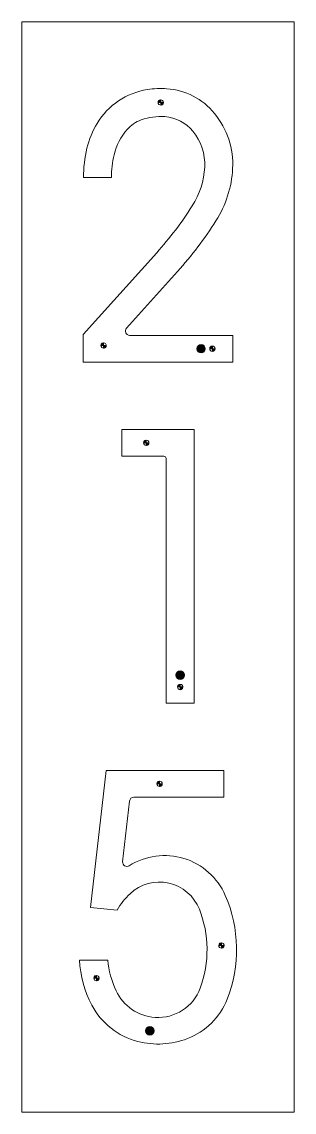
# Model space of a CAD drawing. Header units: millimetres. Extents: x 0 to 120, y -480 to 0.
import ezdxf

# ---------------------------------------------------------------- set-up
doc = ezdxf.new("R2010")
doc.units = ezdxf.units.MM
doc.header["$MEASUREMENT"] = 0
doc.layers.add('Layer 1', color=7, linetype='Continuous', lineweight=0)

# ---------------------------------------------------------------- blocks, each defined once
blk = doc.blocks.new('Block_2')
at = {"layer": 'Layer 1', "true_color": 0xed1c24, "transparency": 33554687}
h = blk.add_hatch(color=240, dxfattribs=at)
edge = h.paths.add_edge_path()
edge.add_spline(control_points=[(68.6, -292.82), (68.62, -291.78), (69.78, -291.57), (69.78, -291.69), (69.78, -291.69), (69.78, -292.82), (69.78, -292.82), (69.78, -292.82), (68.6, -292.82), (68.6, -292.82)], knot_values=[0, 0, 0, 0, 1, 1, 1, 2, 2, 2, 3, 3, 3, 3], degree=3, periodic=0)
h = blk.add_hatch(color=240, dxfattribs=at)
edge = h.paths.add_edge_path()
edge.add_spline(control_points=[(69.78, -293.96), (69.78, -293.96), (69.78, -292.83), (69.78, -292.83), (69.78, -292.83), (70.96, -292.83), (70.96, -292.83), (70.94, -293.88), (69.78, -294.09), (69.78, -293.96)], knot_values=[0, 0, 0, 0, 1, 1, 1, 2, 2, 2, 3, 3, 3, 3], degree=3, periodic=0)
edge.add_line((69.78, -293.96), (69.78, -293.96))
at = {"layer": 'Layer 1', "color": 240, "lineweight": 18, "true_color": 0xed1c24}
for p, q in [((69.78, -294), (69.78, -291.65)), ((70.95, -292.82), (68.6, -292.82))]:
    blk.add_line(p, q, dxfattribs=at)
at = {"layer": 'Layer 1', "color": 18, "lineweight": 15, "true_color": 0x000000}
for points in [[(69.78, -291.65)], [(68.6, -292.82)], [(69.78, -294)]]:
    blk.add_lwpolyline(points, dxfattribs=at)
at = {"layer": 'Layer 1', "color": 18, "lineweight": 9, "true_color": 0x000000}
for points in [[(69.78, -291.65)], [(69.78, -291.65)], [(68.6, -292.82)], [(69.78, -294)], [(69.78, -294)], [(70.96, -292.82)]]:
    blk.add_lwpolyline(points, dxfattribs=at)
at = {"layer": 'Layer 1', "color": 240, "lineweight": 18, "true_color": 0xed1c24}
for points, knots in [([(69.78, -294), (70.43, -294), (70.95, -293.47), (70.95, -292.82), (70.95, -292.82), (70.95, -292.82), (70.95, -292.82), (70.95, -292.37), (70.7, -291.93), (70.28, -291.75), (69.42, -291.39), (68.6, -292.01), (68.6, -292.82), (68.6, -293.47), (69.13, -294), (69.78, -294)], [0, 0, 0, 0, 1, 1, 1, 2, 2, 2, 3, 3, 3, 4, 4, 4, 5, 5, 5, 5]), ([(68.6, -292.82), (68.62, -291.78), (69.78, -291.57), (69.78, -291.69), (69.78, -291.69), (69.78, -292.82), (69.78, -292.82), (69.78, -292.82), (68.6, -292.82), (68.6, -292.82)], [0, 0, 0, 0, 1, 1, 1, 2, 2, 2, 3, 3, 3, 3]), ([(69.78, -293.96), (69.78, -293.96), (69.78, -292.83), (69.78, -292.83), (69.78, -292.83), (70.96, -292.83), (70.96, -292.83), (70.94, -293.88), (69.78, -294.09), (69.78, -293.96)], [0, 0, 0, 0, 1, 1, 1, 2, 2, 2, 3, 3, 3, 3])]:
    blk.add_open_spline(points, degree=3, knots=knots, dxfattribs=at)
at = {"layer": 'Layer 1', "color": 18, "lineweight": 15, "true_color": 0x000000}
blk.add_open_spline([(70.95, -292.82), (70.95, -292.17), (70.43, -291.65), (69.78, -291.65), (69.13, -291.65), (68.6, -292.17), (68.6, -292.82), (68.6, -293.47), (69.13, -294), (69.78, -294), (70.43, -294), (70.95, -293.47), (70.95, -292.82), (70.95, -292.82), (70.95, -292.82), (70.95, -292.82)], degree=3, knots=[0, 0, 0, 0, 1, 1, 1, 2, 2, 2, 3, 3, 3, 4, 4, 4, 5, 5, 5, 5], dxfattribs=at)
blk.add_open_spline([(70.96, -292.82), (70.96, -292.82), (70.96, -292.82), (70.96, -292.82)], degree=3, dxfattribs=at)
blk = doc.blocks.new('Block_3')
at = {"layer": 'Layer 1', "true_color": 0x2e3192, "transparency": 33554687}
h = blk.add_hatch(color=177, dxfattribs=at)
h.dxf.hatch_style = 2
edge = h.paths.add_edge_path()
edge.add_spline(control_points=[(71.67, -287.65), (71.67, -286.61), (70.82, -285.77), (69.78, -285.77), (68.74, -285.77), (67.9, -286.61), (67.9, -287.65), (67.9, -288.69), (68.74, -289.53), (69.78, -289.53), (70.82, -289.53), (71.67, -288.69), (71.67, -287.65)], knot_values=[0, 0, 0, 0, 1, 1, 1, 2, 2, 2, 3, 3, 3, 4, 4, 4, 4], degree=3, periodic=0)
at = {"layer": 'Layer 1', "color": 18, "lineweight": 9, "true_color": 0x000000}
blk.add_circle((69.78, -287.65), 0.214, dxfattribs=at)
blk.add_open_spline([(71.67, -287.65), (71.67, -286.61), (70.82, -285.77), (69.78, -285.77), (68.74, -285.77), (67.9, -286.61), (67.9, -287.65), (67.9, -288.69), (68.74, -289.53), (69.78, -289.53), (70.82, -289.53), (71.67, -288.69), (71.67, -287.65)], degree=3, knots=[0, 0, 0, 0, 1, 1, 1, 2, 2, 2, 3, 3, 3, 4, 4, 4, 4], dxfattribs=at)
blk = doc.blocks.new('Block_4')
at = {"layer": 'Layer 1', "true_color": 0xed1c24, "transparency": 33554687}
h = blk.add_hatch(color=240, dxfattribs=at)
edge = h.paths.add_edge_path()
edge.add_spline(control_points=[(53.64, -185.36), (53.66, -184.31), (54.81, -184.1), (54.81, -184.22), (54.81, -184.22), (54.81, -185.36), (54.81, -185.36), (54.81, -185.36), (53.64, -185.36), (53.64, -185.36)], knot_values=[0, 0, 0, 0, 1, 1, 1, 2, 2, 2, 3, 3, 3, 3], degree=3, periodic=0)
h = blk.add_hatch(color=240, dxfattribs=at)
edge = h.paths.add_edge_path()
edge.add_spline(control_points=[(54.82, -186.49), (54.82, -186.49), (54.82, -185.36), (54.82, -185.36), (54.82, -185.36), (55.99, -185.36), (55.99, -185.36), (55.97, -186.41), (54.82, -186.62), (54.82, -186.49)], knot_values=[0, 0, 0, 0, 1, 1, 1, 2, 2, 2, 3, 3, 3, 3], degree=3, periodic=0)
edge.add_line((54.82, -186.49), (54.82, -186.49))
at = {"layer": 'Layer 1', "color": 240, "lineweight": 18, "true_color": 0xed1c24}
for p, q in [((55.99, -185.36), (53.64, -185.36)), ((54.81, -186.53), (54.81, -184.18))]:
    blk.add_line(p, q, dxfattribs=at)
at = {"layer": 'Layer 1', "color": 18, "lineweight": 15, "true_color": 0x000000}
for points in [[(53.64, -185.36)], [(54.82, -184.18)], [(54.82, -186.53)]]:
    blk.add_lwpolyline(points, dxfattribs=at)
at = {"layer": 'Layer 1', "color": 18, "lineweight": 9, "true_color": 0x000000}
for points in [[(53.64, -185.36)], [(54.82, -184.18)], [(54.82, -184.18)], [(54.82, -186.53)], [(54.82, -186.53)], [(55.99, -185.36)]]:
    blk.add_lwpolyline(points, dxfattribs=at)
at = {"layer": 'Layer 1', "color": 240, "lineweight": 18, "true_color": 0xed1c24}
for points, knots in [([(54.81, -186.53), (55.46, -186.53), (55.99, -186.01), (55.99, -185.36), (55.99, -185.36), (55.99, -185.35), (55.99, -185.35), (55.99, -184.9), (55.74, -184.46), (55.32, -184.29), (54.46, -183.92), (53.64, -184.54), (53.64, -185.36), (53.64, -186.01), (54.16, -186.53), (54.81, -186.53)], [0, 0, 0, 0, 1, 1, 1, 2, 2, 2, 3, 3, 3, 4, 4, 4, 5, 5, 5, 5]), ([(53.64, -185.36), (53.66, -184.31), (54.81, -184.1), (54.81, -184.22), (54.81, -184.22), (54.81, -185.36), (54.81, -185.36), (54.81, -185.36), (53.64, -185.36), (53.64, -185.36)], [0, 0, 0, 0, 1, 1, 1, 2, 2, 2, 3, 3, 3, 3]), ([(54.82, -186.49), (54.82, -186.49), (54.82, -185.36), (54.82, -185.36), (54.82, -185.36), (55.99, -185.36), (55.99, -185.36), (55.97, -186.41), (54.82, -186.62), (54.82, -186.49)], [0, 0, 0, 0, 1, 1, 1, 2, 2, 2, 3, 3, 3, 3])]:
    blk.add_open_spline(points, degree=3, knots=knots, dxfattribs=at)
at = {"layer": 'Layer 1', "color": 18, "lineweight": 15, "true_color": 0x000000}
blk.add_open_spline([(55.99, -185.36), (55.99, -184.71), (55.47, -184.18), (54.82, -184.18), (54.17, -184.18), (53.64, -184.71), (53.64, -185.36), (53.64, -186.01), (54.17, -186.53), (54.82, -186.53), (55.47, -186.53), (55.99, -186.01), (55.99, -185.36), (55.99, -185.36), (55.99, -185.36), (55.99, -185.36)], degree=3, knots=[0, 0, 0, 0, 1, 1, 1, 2, 2, 2, 3, 3, 3, 4, 4, 4, 5, 5, 5, 5], dxfattribs=at)
blk.add_open_spline([(55.99, -185.36), (55.99, -185.36), (55.99, -185.36), (55.99, -185.36)], degree=3, dxfattribs=at)
blk = doc.blocks.new('Block_1')
at = {"layer": 'Layer 1', "color": 18, "lineweight": 18, "true_color": 0x000000}
blk.add_open_spline([(63.57, -299.88), (63.57, -299.88), (63.57, -192.17), (63.57, -192.17), (63.57, -191.92), (63.48, -191.68), (63.3, -191.5), (63.12, -191.33), (62.88, -191.23), (62.63, -191.23), (62.63, -191.23), (44.01, -191.23), (44.01, -191.23), (44.01, -191.23), (44.01, -179.47), (44.01, -179.47), (44.01, -179.47), (75.99, -179.47), (75.99, -179.47), (75.99, -179.47), (75.99, -299.88), (75.99, -299.88), (75.99, -299.88), (63.57, -299.88), (63.57, -299.88)], degree=3, knots=[0, 0, 0, 0, 1, 1, 1, 2, 2, 2, 3, 3, 3, 4, 4, 4, 5, 5, 5, 6, 6, 6, 7, 7, 7, 8, 8, 8, 8], dxfattribs=at)
at = {"layer": 'Layer 1'}
for name in ['Block_4', 'Block_3', 'Block_2']:
    blk.add_blockref(name, (0, 0), dxfattribs=at)
blk = doc.blocks.new('Block_6')
at = {"layer": 'Layer 1', "true_color": 0x2e3192, "transparency": 33554687}
h = blk.add_hatch(color=177, dxfattribs=at)
h.dxf.hatch_style = 2
edge = h.paths.add_edge_path()
edge.add_spline(control_points=[(58.31, -444.14), (58.31, -443.1), (57.46, -442.26), (56.43, -442.26), (55.39, -442.26), (54.54, -443.1), (54.54, -444.14), (54.54, -445.18), (55.39, -446.02), (56.43, -446.02), (57.46, -446.02), (58.31, -445.18), (58.31, -444.14)], knot_values=[0, 0, 0, 0, 1, 1, 1, 2, 2, 2, 3, 3, 3, 4, 4, 4, 4], degree=3, periodic=0)
at = {"layer": 'Layer 1', "color": 18, "lineweight": 9, "true_color": 0x000000}
blk.add_circle((56.43, -444.14), 0.214, dxfattribs=at)
blk.add_open_spline([(58.31, -444.14), (58.31, -443.1), (57.46, -442.26), (56.43, -442.26), (55.39, -442.26), (54.54, -443.1), (54.54, -444.14), (54.54, -445.18), (55.39, -446.02), (56.43, -446.02), (57.46, -446.02), (58.31, -445.18), (58.31, -444.14)], degree=3, knots=[0, 0, 0, 0, 1, 1, 1, 2, 2, 2, 3, 3, 3, 4, 4, 4, 4], dxfattribs=at)
blk = doc.blocks.new('Block_7')
at = {"layer": 'Layer 1', "true_color": 0xed1c24, "transparency": 33554687}
h = blk.add_hatch(color=240, dxfattribs=at)
edge = h.paths.add_edge_path()
edge.add_spline(control_points=[(86.77, -406.62), (86.8, -405.57), (87.95, -405.36), (87.95, -405.49), (87.95, -405.49), (87.95, -406.62), (87.95, -406.62), (87.95, -406.62), (86.77, -406.62), (86.77, -406.62)], knot_values=[0, 0, 0, 0, 1, 1, 1, 2, 2, 2, 3, 3, 3, 3], degree=3, periodic=0)
h = blk.add_hatch(color=240, dxfattribs=at)
edge = h.paths.add_edge_path()
edge.add_spline(control_points=[(87.95, -407.76), (87.95, -407.76), (87.95, -406.62), (87.95, -406.62), (87.95, -406.62), (89.13, -406.62), (89.13, -406.62), (89.11, -407.67), (87.95, -407.88), (87.95, -407.76)], knot_values=[0, 0, 0, 0, 1, 1, 1, 2, 2, 2, 3, 3, 3, 3], degree=3, periodic=0)
edge.add_line((87.95, -407.76), (87.95, -407.76))
at = {"layer": 'Layer 1', "color": 240, "lineweight": 18, "true_color": 0xed1c24}
for p, q in [((89.13, -406.62), (86.77, -406.62)), ((87.95, -407.79), (87.95, -405.44))]:
    blk.add_line(p, q, dxfattribs=at)
at = {"layer": 'Layer 1', "color": 18, "lineweight": 15, "true_color": 0x000000}
for points in [[(86.78, -406.62)], [(87.95, -405.44)], [(87.95, -407.79)]]:
    blk.add_lwpolyline(points, dxfattribs=at)
at = {"layer": 'Layer 1', "color": 18, "lineweight": 9, "true_color": 0x000000}
for points in [[(86.78, -406.62)], [(87.95, -405.44)], [(87.95, -405.44)], [(87.95, -407.79)], [(87.95, -407.79)], [(89.13, -406.62)]]:
    blk.add_lwpolyline(points, dxfattribs=at)
at = {"layer": 'Layer 1', "color": 240, "lineweight": 18, "true_color": 0xed1c24}
for points, knots in [([(87.95, -407.79), (88.6, -407.79), (89.13, -407.27), (89.13, -406.62), (89.13, -406.62), (89.13, -406.62), (89.13, -406.62), (89.13, -406.16), (88.88, -405.73), (88.46, -405.55), (87.6, -405.19), (86.77, -405.81), (86.77, -406.62), (86.77, -407.27), (87.3, -407.79), (87.95, -407.79)], [0, 0, 0, 0, 1, 1, 1, 2, 2, 2, 3, 3, 3, 4, 4, 4, 5, 5, 5, 5]), ([(86.77, -406.62), (86.8, -405.57), (87.95, -405.36), (87.95, -405.49), (87.95, -405.49), (87.95, -406.62), (87.95, -406.62), (87.95, -406.62), (86.77, -406.62), (86.77, -406.62)], [0, 0, 0, 0, 1, 1, 1, 2, 2, 2, 3, 3, 3, 3]), ([(87.95, -407.76), (87.95, -407.76), (87.95, -406.62), (87.95, -406.62), (87.95, -406.62), (89.13, -406.62), (89.13, -406.62), (89.11, -407.67), (87.95, -407.88), (87.95, -407.76)], [0, 0, 0, 0, 1, 1, 1, 2, 2, 2, 3, 3, 3, 3])]:
    blk.add_open_spline(points, degree=3, knots=knots, dxfattribs=at)
at = {"layer": 'Layer 1', "color": 18, "lineweight": 15, "true_color": 0x000000}
blk.add_open_spline([(89.13, -406.62), (89.13, -405.97), (88.6, -405.44), (87.95, -405.44), (87.3, -405.44), (86.78, -405.97), (86.78, -406.62), (86.78, -407.27), (87.3, -407.79), (87.95, -407.79), (88.6, -407.79), (89.13, -407.27), (89.13, -406.62), (89.13, -406.62), (89.13, -406.62), (89.13, -406.62)], degree=3, knots=[0, 0, 0, 0, 1, 1, 1, 2, 2, 2, 3, 3, 3, 4, 4, 4, 5, 5, 5, 5], dxfattribs=at)
blk.add_open_spline([(89.13, -406.62), (89.13, -406.62), (89.13, -406.62), (89.13, -406.62)], degree=3, dxfattribs=at)
blk = doc.blocks.new('Block_8')
at = {"layer": 'Layer 1', "true_color": 0xed1c24, "transparency": 33554687}
h = blk.add_hatch(color=240, dxfattribs=at)
edge = h.paths.add_edge_path()
edge.add_spline(control_points=[(31.73, -421), (31.75, -419.96), (32.9, -419.75), (32.9, -419.87), (32.9, -419.87), (32.9, -421), (32.9, -421), (32.9, -421), (31.73, -421), (31.73, -421)], knot_values=[0, 0, 0, 0, 1, 1, 1, 2, 2, 2, 3, 3, 3, 3], degree=3, periodic=0)
h = blk.add_hatch(color=240, dxfattribs=at)
edge = h.paths.add_edge_path()
edge.add_spline(control_points=[(32.91, -422.14), (32.91, -422.14), (32.91, -421.01), (32.91, -421.01), (32.91, -421.01), (34.08, -421.01), (34.08, -421.01), (34.06, -422.05), (32.91, -422.26), (32.91, -422.14)], knot_values=[0, 0, 0, 0, 1, 1, 1, 2, 2, 2, 3, 3, 3, 3], degree=3, periodic=0)
edge.add_line((32.91, -422.14), (32.91, -422.14))
at = {"layer": 'Layer 1', "color": 240, "lineweight": 18, "true_color": 0xed1c24}
for p, q in [((34.08, -421), (31.73, -421)), ((32.9, -422.18), (32.9, -419.83))]:
    blk.add_line(p, q, dxfattribs=at)
at = {"layer": 'Layer 1', "color": 18, "lineweight": 15, "true_color": 0x000000}
for points in [[(31.73, -421)], [(32.91, -419.83)], [(32.91, -422.18)]]:
    blk.add_lwpolyline(points, dxfattribs=at)
at = {"layer": 'Layer 1', "color": 18, "lineweight": 9, "true_color": 0x000000}
for points in [[(31.73, -421)], [(32.9, -419.83)], [(32.9, -422.18)], [(32.91, -419.83)], [(32.91, -422.18)], [(34.08, -421)]]:
    blk.add_lwpolyline(points, dxfattribs=at)
at = {"layer": 'Layer 1', "color": 240, "lineweight": 18, "true_color": 0xed1c24}
for points, knots in [([(32.9, -422.18), (33.55, -422.18), (34.08, -421.65), (34.08, -421), (34.08, -421), (34.08, -421), (34.08, -421), (34.08, -420.54), (33.83, -420.11), (33.41, -419.93), (32.55, -419.57), (31.73, -420.19), (31.73, -421), (31.73, -421.65), (32.25, -422.18), (32.9, -422.18)], [0, 0, 0, 0, 1, 1, 1, 2, 2, 2, 3, 3, 3, 4, 4, 4, 5, 5, 5, 5]), ([(31.73, -421), (31.75, -419.96), (32.9, -419.75), (32.9, -419.87), (32.9, -419.87), (32.9, -421), (32.9, -421), (32.9, -421), (31.73, -421), (31.73, -421)], [0, 0, 0, 0, 1, 1, 1, 2, 2, 2, 3, 3, 3, 3]), ([(32.91, -422.14), (32.91, -422.14), (32.91, -421.01), (32.91, -421.01), (32.91, -421.01), (34.08, -421.01), (34.08, -421.01), (34.06, -422.05), (32.91, -422.26), (32.91, -422.14)], [0, 0, 0, 0, 1, 1, 1, 2, 2, 2, 3, 3, 3, 3])]:
    blk.add_open_spline(points, degree=3, knots=knots, dxfattribs=at)
at = {"layer": 'Layer 1', "color": 18, "lineweight": 15, "true_color": 0x000000}
blk.add_open_spline([(34.08, -421), (34.08, -420.35), (33.55, -419.83), (32.9, -419.83), (32.25, -419.83), (31.73, -420.35), (31.73, -421), (31.73, -421.65), (32.25, -422.18), (32.9, -422.18), (33.55, -422.18), (34.08, -421.65), (34.08, -421), (34.08, -421), (34.08, -421), (34.08, -421)], degree=3, knots=[0, 0, 0, 0, 1, 1, 1, 2, 2, 2, 3, 3, 3, 4, 4, 4, 5, 5, 5, 5], dxfattribs=at)
blk.add_open_spline([(34.08, -421), (34.08, -421), (34.08, -421), (34.08, -421)], degree=3, dxfattribs=at)
blk = doc.blocks.new('Block_9')
at = {"layer": 'Layer 1', "true_color": 0xed1c24, "transparency": 33554687}
h = blk.add_hatch(color=240, dxfattribs=at)
edge = h.paths.add_edge_path()
edge.add_spline(control_points=[(59.55, -335.46), (59.57, -334.41), (60.72, -334.2), (60.72, -334.32), (60.72, -334.32), (60.72, -335.46), (60.72, -335.46), (60.72, -335.46), (59.55, -335.46), (59.55, -335.46)], knot_values=[0, 0, 0, 0, 1, 1, 1, 2, 2, 2, 3, 3, 3, 3], degree=3, periodic=0)
h = blk.add_hatch(color=240, dxfattribs=at)
edge = h.paths.add_edge_path()
edge.add_spline(control_points=[(60.73, -336.59), (60.73, -336.59), (60.73, -335.46), (60.73, -335.46), (60.73, -335.46), (61.9, -335.46), (61.9, -335.46), (61.88, -336.51), (60.73, -336.72), (60.73, -336.59)], knot_values=[0, 0, 0, 0, 1, 1, 1, 2, 2, 2, 3, 3, 3, 3], degree=3, periodic=0)
edge.add_line((60.73, -336.59), (60.73, -336.59))
at = {"layer": 'Layer 1', "color": 240, "lineweight": 18, "true_color": 0xed1c24}
for p, q in [((61.9, -335.46), (59.55, -335.46)), ((60.72, -336.63), (60.72, -334.28))]:
    blk.add_line(p, q, dxfattribs=at)
at = {"layer": 'Layer 1', "color": 18, "lineweight": 15, "true_color": 0x000000}
for points in [[(59.55, -335.46)], [(60.73, -334.28)], [(60.73, -336.63)]]:
    blk.add_lwpolyline(points, dxfattribs=at)
at = {"layer": 'Layer 1', "color": 18, "lineweight": 9, "true_color": 0x000000}
for points in [[(59.55, -335.46)], [(60.73, -334.28)], [(60.73, -334.28)], [(61.9, -335.46)], [(60.73, -336.63)], [(60.73, -336.63)]]:
    blk.add_lwpolyline(points, dxfattribs=at)
at = {"layer": 'Layer 1', "color": 240, "lineweight": 18, "true_color": 0xed1c24}
for points, knots in [([(60.72, -336.63), (61.37, -336.63), (61.9, -336.1), (61.9, -335.46), (61.9, -335.46), (61.9, -335.45), (61.9, -335.45), (61.9, -335), (61.65, -334.56), (61.23, -334.39), (60.37, -334.02), (59.55, -334.64), (59.55, -335.46), (59.55, -336.1), (60.07, -336.63), (60.72, -336.63)], [0, 0, 0, 0, 1, 1, 1, 2, 2, 2, 3, 3, 3, 4, 4, 4, 5, 5, 5, 5]), ([(59.55, -335.46), (59.57, -334.41), (60.72, -334.2), (60.72, -334.32), (60.72, -334.32), (60.72, -335.46), (60.72, -335.46), (60.72, -335.46), (59.55, -335.46), (59.55, -335.46)], [0, 0, 0, 0, 1, 1, 1, 2, 2, 2, 3, 3, 3, 3]), ([(60.73, -336.59), (60.73, -336.59), (60.73, -335.46), (60.73, -335.46), (60.73, -335.46), (61.9, -335.46), (61.9, -335.46), (61.88, -336.51), (60.73, -336.72), (60.73, -336.59)], [0, 0, 0, 0, 1, 1, 1, 2, 2, 2, 3, 3, 3, 3])]:
    blk.add_open_spline(points, degree=3, knots=knots, dxfattribs=at)
at = {"layer": 'Layer 1', "color": 18, "lineweight": 15, "true_color": 0x000000}
blk.add_open_spline([(61.9, -335.46), (61.9, -334.81), (61.38, -334.28), (60.73, -334.28), (60.08, -334.28), (59.55, -334.81), (59.55, -335.46), (59.55, -336.1), (60.08, -336.63), (60.73, -336.63), (61.38, -336.63), (61.9, -336.1), (61.9, -335.46), (61.9, -335.46), (61.9, -335.46), (61.9, -335.46)], degree=3, knots=[0, 0, 0, 0, 1, 1, 1, 2, 2, 2, 3, 3, 3, 4, 4, 4, 5, 5, 5, 5], dxfattribs=at)
blk.add_open_spline([(61.9, -335.46), (61.9, -335.46), (61.9, -335.46), (61.9, -335.46)], degree=3, dxfattribs=at)
blk = doc.blocks.new('Block_5')
at = {"layer": 'Layer 1', "color": 18, "lineweight": 18, "true_color": 0x000000}
blk.add_open_spline([(44.42, -369.73), (44.34, -370.45), (44.68, -371.16), (45.3, -371.54), (45.91, -371.92), (46.69, -371.93), (47.3, -371.54), (54.48, -366.98), (63.3, -365.8), (71.43, -368.29), (79.57, -370.78), (86.23, -376.75), (89.63, -384.54), (95.95, -399.07), (96.24, -415.52), (90.44, -430.25), (87.31, -438.22), (80.97, -444.52), (72.97, -447.59), (65.99, -450.28), (58.35, -450.72), (51.1, -448.86), (42.41, -446.62), (35.07, -440.82), (30.87, -432.89), (27.62, -426.75), (25.76, -419.96), (25.41, -413.02), (25.41, -413.02), (37.86, -413.02), (37.86, -413.02), (38.3, -417.71), (39.54, -422.28), (41.53, -426.54), (44.68, -433.3), (51.26, -437.8), (58.71, -438.28), (67.47, -438.84), (75.56, -433.59), (78.6, -425.35), (82.74, -414.13), (82.61, -401.78), (78.21, -390.65), (75.9, -384.82), (70.86, -380.52), (64.73, -379.15), (58.61, -377.79), (52.25, -379.51), (47.69, -383.8), (45.44, -385.91), (43.53, -388.36), (42.03, -391.05), (42.03, -391.05), (30.29, -389.92), (30.29, -389.92), (30.29, -389.92), (37.16, -329.58), (37.16, -329.58), (37.16, -329.58), (88.95, -329.58), (88.95, -329.58), (88.95, -329.58), (88.95, -341.34), (88.95, -341.34), (88.95, -341.34), (49.34, -341.34), (49.34, -341.34), (48.38, -341.34), (47.58, -342.06), (47.47, -343.01), (47.47, -343.01), (44.42, -369.73), (44.42, -369.73)], degree=3, knots=[0, 0, 0, 0, 1, 1, 1, 2, 2, 2, 3, 3, 3, 4, 4, 4, 5, 5, 5, 6, 6, 6, 7, 7, 7, 8, 8, 8, 9, 9, 9, 10, 10, 10, 11, 11, 11, 12, 12, 12, 13, 13, 13, 14, 14, 14, 15, 15, 15, 16, 16, 16, 17, 17, 17, 18, 18, 18, 19, 19, 19, 20, 20, 20, 21, 21, 21, 22, 22, 22, 23, 23, 23, 24, 24, 24, 24], dxfattribs=at)
at = {"layer": 'Layer 1'}
for name in ['Block_9', 'Block_7', 'Block_8', 'Block_6']:
    blk.add_blockref(name, (0, 0), dxfattribs=at)
blk = doc.blocks.new('Block_11')
at = {"layer": 'Layer 1', "true_color": 0xed1c24, "transparency": 33554687}
h = blk.add_hatch(color=240, dxfattribs=at)
edge = h.paths.add_edge_path()
edge.add_spline(control_points=[(60.05, -35.52), (60.07, -34.48), (61.22, -34.27), (61.22, -34.39), (61.22, -34.39), (61.22, -35.52), (61.22, -35.52), (61.22, -35.52), (60.05, -35.52), (60.05, -35.52)], knot_values=[0, 0, 0, 0, 1, 1, 1, 2, 2, 2, 3, 3, 3, 3], degree=3, periodic=0)
h = blk.add_hatch(color=240, dxfattribs=at)
edge = h.paths.add_edge_path()
edge.add_spline(control_points=[(62.4, -35.53), (62.38, -36.58), (61.23, -36.79), (61.23, -36.66), (61.23, -36.66), (61.23, -35.53), (61.23, -35.53), (61.23, -35.53), (62.4, -35.53), (62.4, -35.53)], knot_values=[0, 0, 0, 0, 1, 1, 1, 2, 2, 2, 3, 3, 3, 3], degree=3, periodic=0)
at = {"layer": 'Layer 1', "true_color": 0x2e3192, "transparency": 33554687}
h = blk.add_hatch(color=177, dxfattribs=at)
h.dxf.hatch_style = 2
edge = h.paths.add_edge_path()
edge.add_spline(control_points=[(80.84, -143.9), (80.84, -142.86), (79.99, -142.02), (78.96, -142.02), (77.92, -142.02), (77.07, -142.86), (77.07, -143.9), (77.07, -144.94), (77.92, -145.78), (78.96, -145.78), (79.99, -145.78), (80.84, -144.94), (80.84, -143.9)], knot_values=[0, 0, 0, 0, 1, 1, 1, 2, 2, 2, 3, 3, 3, 4, 4, 4, 4], degree=3, periodic=0)
at = {"layer": 'Layer 1', "true_color": 0xed1c24, "transparency": 33554687}
h = blk.add_hatch(color=240, dxfattribs=at)
edge = h.paths.add_edge_path()
edge.add_spline(control_points=[(82.76, -143.9), (82.78, -142.85), (83.94, -142.64), (83.94, -142.76), (83.94, -142.76), (83.94, -143.9), (83.94, -143.9), (83.94, -143.9), (82.76, -143.9), (82.76, -143.9)], knot_values=[0, 0, 0, 0, 1, 1, 1, 2, 2, 2, 3, 3, 3, 3], degree=3, periodic=0)
h = blk.add_hatch(color=240, dxfattribs=at)
edge = h.paths.add_edge_path()
edge.add_spline(control_points=[(83.94, -145.03), (83.94, -145.03), (83.94, -143.9), (83.94, -143.9), (83.94, -143.9), (85.12, -143.9), (85.12, -143.9), (85.1, -144.95), (83.94, -145.16), (83.94, -145.03)], knot_values=[0, 0, 0, 0, 1, 1, 1, 2, 2, 2, 3, 3, 3, 3], degree=3, periodic=0)
edge.add_line((83.94, -145.03), (83.94, -145.03))
at = {"layer": 'Layer 1', "color": 240, "lineweight": 18, "true_color": 0xed1c24}
for p, q in [((62.4, -35.52), (60.05, -35.52)), ((61.22, -36.7), (61.22, -34.35)), ((85.12, -143.9), (82.76, -143.9)), ((83.94, -145.07), (83.94, -142.72))]:
    blk.add_line(p, q, dxfattribs=at)
at = {"layer": 'Layer 1', "color": 18, "lineweight": 15, "true_color": 0x000000}
for points in [[(34.88, -142.48)], [(36.06, -141.31)], [(36.06, -143.66)], [(82.77, -143.9)], [(83.94, -142.72)], [(83.94, -145.07)]]:
    blk.add_lwpolyline(points, dxfattribs=at)
at = {"layer": 'Layer 1', "color": 18, "lineweight": 9, "true_color": 0x000000}
for points in [[(34.88, -142.48)], [(36.06, -141.31)], [(36.06, -143.66)], [(37.23, -142.48)], [(82.77, -143.9)], [(83.94, -142.72)], [(83.94, -142.72)], [(85.12, -143.9)], [(83.94, -145.07)], [(83.94, -145.07)]]:
    blk.add_lwpolyline(points, dxfattribs=at)
at = {"layer": 'Layer 1', "color": 18, "lineweight": 18, "true_color": 0x000000}
blk.add_open_spline([(46.1, -134.88), (45.61, -135.43), (45.48, -136.22), (45.79, -136.9), (46.09, -137.58), (46.76, -138.02), (47.5, -138.02), (47.5, -138.02), (92.93, -138.02), (92.93, -138.02), (92.93, -138.02), (92.93, -149.77), (92.93, -149.77), (92.93, -149.77), (27.07, -149.77), (27.07, -149.77), (27.07, -149.77), (27.07, -137.59), (27.07, -137.59), (27.07, -137.59), (59.42, -101.66), (59.42, -101.66), (65.22, -95.23), (70.47, -88.32), (75.12, -81.01), (78.38, -75.89), (80.25, -70.02), (80.57, -63.96), (80.87, -58.22), (79.02, -52.58), (75.37, -48.14), (72.3, -44.4), (67.83, -42.09), (63.01, -41.75), (59.48, -41.5), (55.95, -41.99), (52.63, -43.18), (50.25, -44.04), (48.12, -45.48), (46.45, -47.38), (43.64, -50.55), (41.66, -54.36), (40.68, -58.49), (39.89, -61.8), (39.49, -65.19), (39.49, -68.59), (39.49, -68.59), (27.17, -68.59), (27.17, -68.59), (27.17, -64.23), (27.68, -59.88), (28.69, -55.63), (29.6, -51.78), (31.12, -48.1), (33.17, -44.71), (38, -36.73), (46.11, -31.28), (55.33, -29.83), (58.15, -29.38), (61.02, -29.25), (63.87, -29.45), (72.08, -30.03), (79.68, -33.96), (84.9, -40.32), (90.49, -47.13), (93.34, -55.8), (92.88, -64.6), (92.45, -72.78), (89.91, -80.72), (85.52, -87.63), (80.5, -95.51), (74.84, -102.97), (68.58, -109.91), (68.58, -109.91), (46.1, -134.88), (46.1, -134.88)], degree=3, knots=[0, 0, 0, 0, 1, 1, 1, 2, 2, 2, 3, 3, 3, 4, 4, 4, 5, 5, 5, 6, 6, 6, 7, 7, 7, 8, 8, 8, 9, 9, 9, 10, 10, 10, 11, 11, 11, 12, 12, 12, 13, 13, 13, 14, 14, 14, 15, 15, 15, 16, 16, 16, 17, 17, 17, 18, 18, 18, 19, 19, 19, 20, 20, 20, 21, 21, 21, 22, 22, 22, 23, 23, 23, 24, 24, 24, 25, 25, 25, 25], dxfattribs=at)
at = {"layer": 'Layer 1', "color": 240, "lineweight": 18, "true_color": 0xed1c24}
for points, knots in [([(60.05, -35.52), (60.07, -34.48), (61.22, -34.27), (61.22, -34.39), (61.22, -34.39), (61.22, -35.52), (61.22, -35.52), (61.22, -35.52), (60.05, -35.52), (60.05, -35.52)], [0, 0, 0, 0, 1, 1, 1, 2, 2, 2, 3, 3, 3, 3]), ([(62.4, -35.52), (62.4, -34.87), (61.87, -34.35), (61.22, -34.35), (60.57, -34.35), (60.05, -34.87), (60.05, -35.52), (60.05, -36.17), (60.57, -36.7), (61.22, -36.7), (61.87, -36.7), (62.4, -36.17), (62.4, -35.52), (62.4, -35.52), (62.4, -35.52), (62.4, -35.52)], [0, 0, 0, 0, 1, 1, 1, 2, 2, 2, 3, 3, 3, 4, 4, 4, 5, 5, 5, 5]), ([(62.4, -35.53), (62.38, -36.58), (61.23, -36.79), (61.23, -36.66), (61.23, -36.66), (61.23, -35.53), (61.23, -35.53), (61.23, -35.53), (62.4, -35.53), (62.4, -35.53)], [0, 0, 0, 0, 1, 1, 1, 2, 2, 2, 3, 3, 3, 3]), ([(83.94, -145.07), (84.59, -145.07), (85.12, -144.54), (85.12, -143.9), (85.12, -143.9), (85.12, -143.89), (85.12, -143.89), (85.12, -143.44), (84.86, -143), (84.45, -142.83), (83.59, -142.46), (82.76, -143.08), (82.76, -143.9), (82.76, -144.54), (83.29, -145.07), (83.94, -145.07)], [0, 0, 0, 0, 1, 1, 1, 2, 2, 2, 3, 3, 3, 4, 4, 4, 5, 5, 5, 5]), ([(82.76, -143.9), (82.78, -142.85), (83.94, -142.64), (83.94, -142.76), (83.94, -142.76), (83.94, -143.9), (83.94, -143.9), (83.94, -143.9), (82.76, -143.9), (82.76, -143.9)], [0, 0, 0, 0, 1, 1, 1, 2, 2, 2, 3, 3, 3, 3]), ([(83.94, -145.03), (83.94, -145.03), (83.94, -143.9), (83.94, -143.9), (83.94, -143.9), (85.12, -143.9), (85.12, -143.9), (85.1, -144.95), (83.94, -145.16), (83.94, -145.03)], [0, 0, 0, 0, 1, 1, 1, 2, 2, 2, 3, 3, 3, 3])]:
    blk.add_open_spline(points, degree=3, knots=knots, dxfattribs=at)
at = {"layer": 'Layer 1', "color": 18, "lineweight": 15, "true_color": 0x000000}
for points in [[(37.23, -142.48), (37.23, -142.48), (37.23, -142.48), (37.23, -142.48)], [(85.12, -143.9), (85.12, -143.9), (85.12, -143.9), (85.12, -143.9)]]:
    blk.add_open_spline(points, degree=3, dxfattribs=at)
at = {"layer": 'Layer 1', "color": 18, "lineweight": 9, "true_color": 0x000000}
blk.add_open_spline([(80.84, -143.9), (80.84, -142.86), (79.99, -142.02), (78.96, -142.02), (77.92, -142.02), (77.07, -142.86), (77.07, -143.9), (77.07, -144.94), (77.92, -145.78), (78.96, -145.78), (79.99, -145.78), (80.84, -144.94), (80.84, -143.9)], degree=3, knots=[0, 0, 0, 0, 1, 1, 1, 2, 2, 2, 3, 3, 3, 4, 4, 4, 4], dxfattribs=at)
at = {"layer": 'Layer 1', "color": 18, "lineweight": 15, "true_color": 0x000000}
blk.add_open_spline([(85.12, -143.9), (85.12, -143.25), (84.59, -142.72), (83.94, -142.72), (83.29, -142.72), (82.77, -143.25), (82.77, -143.9), (82.77, -144.54), (83.29, -145.07), (83.94, -145.07), (84.59, -145.07), (85.12, -144.54), (85.12, -143.9), (85.12, -143.9), (85.12, -143.9), (85.12, -143.9)], degree=3, knots=[0, 0, 0, 0, 1, 1, 1, 2, 2, 2, 3, 3, 3, 4, 4, 4, 5, 5, 5, 5], dxfattribs=at)
blk = doc.blocks.new('Block_10')
at = {"layer": 'Layer 1', "true_color": 0xed1c24, "transparency": 33554687}
h = blk.add_hatch(color=240, dxfattribs=at)
edge = h.paths.add_edge_path()
edge.add_spline(control_points=[(34.88, -142.48), (34.9, -141.44), (36.05, -141.23), (36.05, -141.35), (36.05, -141.35), (36.05, -142.48), (36.05, -142.48), (36.05, -142.48), (34.88, -142.48), (34.88, -142.48)], knot_values=[0, 0, 0, 0, 1, 1, 1, 2, 2, 2, 3, 3, 3, 3], degree=3, periodic=0)
h = blk.add_hatch(color=240, dxfattribs=at)
edge = h.paths.add_edge_path()
edge.add_spline(control_points=[(36.06, -143.62), (36.06, -143.62), (36.06, -142.49), (36.06, -142.49), (36.06, -142.49), (37.23, -142.49), (37.23, -142.49), (37.21, -143.54), (36.06, -143.75), (36.06, -143.62)], knot_values=[0, 0, 0, 0, 1, 1, 1, 2, 2, 2, 3, 3, 3, 3], degree=3, periodic=0)
edge.add_line((36.06, -143.62), (36.06, -143.62))
at = {"layer": 'Layer 1', "color": 240, "lineweight": 18, "true_color": 0xed1c24}
for p, q in [((37.23, -142.48), (34.88, -142.48)), ((36.05, -143.66), (36.05, -141.31))]:
    blk.add_line(p, q, dxfattribs=at)
at = {"layer": 'Layer 1', "color": 18, "lineweight": 9, "true_color": 0x000000}
blk.add_circle((78.96, -143.9), 0.214, dxfattribs=at)
at = {"layer": 'Layer 1', "color": 240, "lineweight": 18, "true_color": 0xed1c24}
for points, knots in [([(36.05, -143.66), (36.7, -143.66), (37.23, -143.13), (37.23, -142.48), (37.23, -142.48), (37.23, -142.48), (37.23, -142.48), (37.23, -142.03), (36.98, -141.59), (36.56, -141.41), (35.7, -141.05), (34.88, -141.67), (34.88, -142.48), (34.88, -143.13), (35.4, -143.66), (36.05, -143.66)], [0, 0, 0, 0, 1, 1, 1, 2, 2, 2, 3, 3, 3, 4, 4, 4, 5, 5, 5, 5]), ([(34.88, -142.48), (34.9, -141.44), (36.05, -141.23), (36.05, -141.35), (36.05, -141.35), (36.05, -142.48), (36.05, -142.48), (36.05, -142.48), (34.88, -142.48), (34.88, -142.48)], [0, 0, 0, 0, 1, 1, 1, 2, 2, 2, 3, 3, 3, 3]), ([(36.06, -143.62), (36.06, -143.62), (36.06, -142.49), (36.06, -142.49), (36.06, -142.49), (37.23, -142.49), (37.23, -142.49), (37.21, -143.54), (36.06, -143.75), (36.06, -143.62)], [0, 0, 0, 0, 1, 1, 1, 2, 2, 2, 3, 3, 3, 3])]:
    blk.add_open_spline(points, degree=3, knots=knots, dxfattribs=at)
at = {"layer": 'Layer 1'}
blk.add_blockref('Block_11', (0, 0), dxfattribs=at)
blk = doc.blocks.new('Block_0')
at = {"layer": 'Layer 1'}
blk.add_lwpolyline([(120, -479.99), (0, -479.99), (0, 0), (120, 0)], close=True, dxfattribs=at)
for name in ['Block_10', 'Block_1', 'Block_5']:
    blk.add_blockref(name, (0, 0), dxfattribs=at)

msp = doc.modelspace()

# ---------------------------------------------------------------- block references
at = {"layer": 'Layer 1'}
msp.add_blockref('Block_0', (0, 0), dxfattribs=at)

doc.saveas('drawing.dxf')
